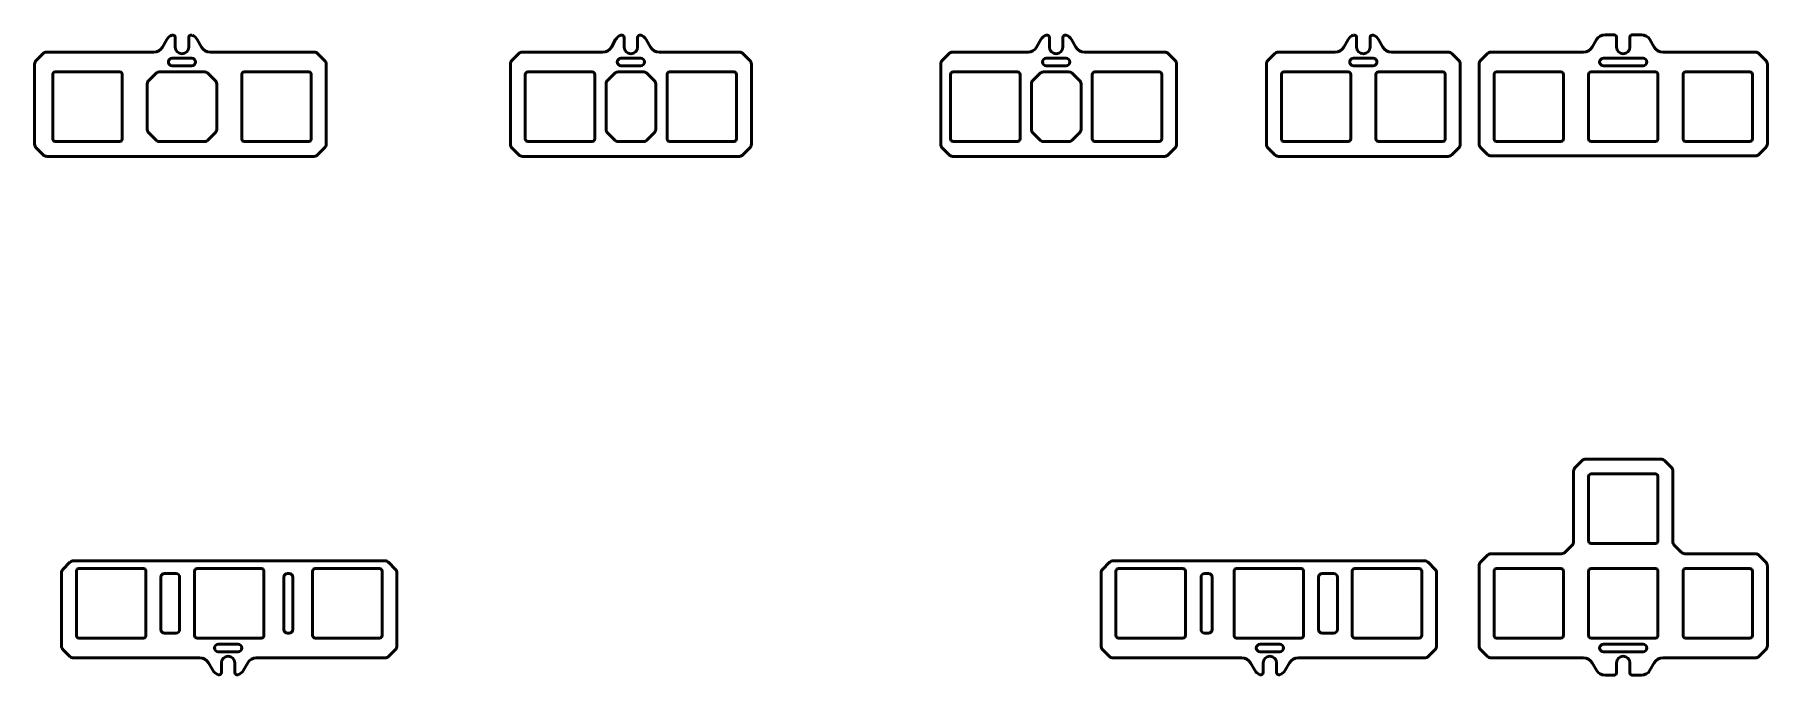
# Model space of a CAD drawing. Header units: millimetres. Extents: x 38 to 387, y 88 to 217.
import ezdxf

# ---------------------------------------------------------------- set-up
doc = ezdxf.new("R2010")
doc.units = ezdxf.units.MM
doc.header["$LTSCALE"] = 0.75
doc.layers.add('Visible', color=7, linetype='Continuous', lineweight=50)

msp = doc.modelspace()

# ---------------------------------------------------------------- linework, layer by layer
at = {"layer": 'Visible'}
for p, q in [((355.97, 217.08), (354.17, 217.08)), ((356.47, 214.58), (356.47, 216.58)), ((359.17, 216.58), (359.17, 214.58)), ((361.48, 217.08), (359.67, 217.08)), ((37.91, 211.87), (39.32, 213.28)), ((61.64, 213.58), (40.03, 213.58)), ((64.24, 216.08), (63.37, 214.58)), ((65.96, 214.58), (65.96, 216.49)), ((68.66, 216.49), (68.66, 214.58)), ((71.26, 214.58), (70.39, 216.08)), ((93.95, 213.58), (72.99, 213.58)), ((94.66, 213.28), (96.07, 211.87)), ((133.81, 211.87), (135.22, 213.28)), ((152.13, 213.58), (135.93, 213.58)), ((154.72, 216.08), (153.86, 214.58)), ((156.45, 214.58), (156.45, 216.49)), ((159.15, 216.49), (159.15, 214.58)), ((161.74, 214.58), (160.88, 216.08)), ((179.67, 213.58), (163.48, 213.58)), ((180.38, 213.28), (181.79, 211.87)), ((220.53, 211.87), (221.94, 213.28)), ((237.85, 213.58), (222.65, 213.58)), ((240.45, 216.08), (239.58, 214.58)), ((242.17, 214.58), (242.17, 216.49)), ((244.87, 216.49), (244.87, 214.58)), ((247.47, 214.58), (246.6, 216.08)), ((265.4, 213.58), (249.2, 213.58)), ((266.11, 213.28), (267.52, 211.87)), ((286.21, 211.87), (287.62, 213.28)), ((299.76, 213.58), (288.33, 213.58)), ((302.36, 216.08), (301.49, 214.58)), ((304.09, 214.58), (304.09, 216.49)), ((306.79, 216.49), (306.79, 214.58)), ((309.38, 214.58), (308.52, 216.08)), ((322.55, 213.58), (311.11, 213.58)), ((323.26, 213.28), (324.67, 211.87)), ((329.07, 211.87), (330.48, 213.28)), ((349.84, 213.58), (331.19, 213.58)), ((352.44, 216.08), (351.57, 214.58)), ((364.08, 214.58), (363.21, 216.08)), ((384.46, 213.58), (365.81, 213.58)), ((385.17, 213.28), (386.58, 211.87)), ((37.61, 211.16), (37.61, 195)), ((41.76, 209.58), (54.76, 209.58)), ((62.73, 209.58), (71.9, 209.58)), ((65.31, 212.33), (69.31, 212.33)), ((69.31, 210.83), (65.31, 210.83)), ((79.86, 209.58), (92.86, 209.58)), ((96.36, 195), (96.36, 211.16)), ((133.51, 211.16), (133.51, 195)), ((137.01, 209.58), (150.01, 209.58)), ((155.21, 209.58), (160.39, 209.58)), ((155.8, 212.33), (159.8, 212.33)), ((159.8, 210.83), (155.8, 210.83)), ((165.59, 209.58), (178.59, 209.58)), ((182.09, 195), (182.09, 211.16)), ((220.24, 211.16), (220.24, 195)), ((222.74, 209.58), (235.74, 209.58)), ((240.94, 209.58), (246.11, 209.58)), ((241.52, 212.33), (245.52, 212.33)), ((245.52, 210.83), (241.52, 210.83)), ((251.31, 209.58), (264.31, 209.58)), ((267.81, 195), (267.81, 211.16)), ((285.91, 211.16), (285.91, 195)), ((289.41, 209.58), (302.41, 209.58)), ((303.44, 212.33), (307.44, 212.33)), ((307.44, 210.83), (303.44, 210.83)), ((308.46, 209.58), (321.46, 209.58)), ((324.96, 195), (324.96, 211.16)), ((328.78, 211.16), (328.78, 195.09)), ((332.28, 209.58), (345.28, 209.58)), ((351.33, 209.58), (364.33, 209.58)), ((353.82, 212.33), (361.82, 212.33)), ((361.82, 210.83), (353.82, 210.83)), ((370.38, 209.58), (383.38, 209.58)), ((386.88, 195.09), (386.88, 211.16)), ((41.26, 196.08), (41.26, 209.08)), ((55.26, 209.08), (55.26, 196.08)), ((60.31, 198), (60.31, 207.17)), ((62.02, 209.29), (60.61, 207.88)), ((74.02, 207.88), (72.61, 209.29)), ((74.31, 207.17), (74.31, 198)), ((79.36, 196.08), (79.36, 209.08)), ((93.36, 209.08), (93.36, 196.08)), ((136.51, 196.08), (136.51, 209.08)), ((150.51, 209.08), (150.51, 196.08)), ((152.8, 198), (152.8, 207.17)), ((154.51, 209.29), (153.09, 207.88)), ((162.51, 207.88), (161.09, 209.29)), ((162.8, 207.17), (162.8, 198)), ((165.09, 196.08), (165.09, 209.08)), ((179.09, 209.08), (179.09, 196.08)), ((222.24, 196.08), (222.24, 209.08)), ((236.24, 209.08), (236.24, 196.08)), ((238.53, 198), (238.53, 207.17)), ((240.23, 209.29), (238.82, 207.88)), ((248.23, 207.88), (246.82, 209.29)), ((248.53, 207.17), (248.53, 198)), ((250.81, 196.08), (250.81, 209.08)), ((264.81, 209.08), (264.81, 196.08)), ((288.91, 196.08), (288.91, 209.08)), ((302.91, 209.08), (302.91, 196.08)), ((307.96, 196.08), (307.96, 209.08)), ((321.96, 209.08), (321.96, 196.08)), ((331.78, 196.08), (331.78, 209.08)), ((345.78, 209.08), (345.78, 196.08)), ((350.83, 196.08), (350.83, 209.08)), ((364.83, 209.08), (364.83, 196.08)), ((369.88, 196.08), (369.88, 209.08)), ((383.88, 209.08), (383.88, 196.08)), ((60.61, 197.29), (62.02, 195.88)), ((72.61, 195.88), (74.02, 197.29)), ((153.09, 197.29), (154.51, 195.88)), ((161.09, 195.88), (162.51, 197.29)), ((238.82, 197.29), (240.23, 195.88)), ((246.82, 195.88), (248.23, 197.29)), ((39.32, 192.88), (37.91, 194.29)), ((40.03, 192.58), (93.95, 192.58)), ((54.76, 195.58), (41.76, 195.58)), ((71.9, 195.58), (62.73, 195.58)), ((92.86, 195.58), (79.86, 195.58)), ((96.07, 194.29), (94.66, 192.88)), ((135.22, 192.88), (133.81, 194.29)), ((135.93, 192.58), (179.67, 192.58)), ((150.01, 195.58), (137.01, 195.58)), ((160.39, 195.58), (155.21, 195.58)), ((178.59, 195.58), (165.59, 195.58)), ((181.79, 194.29), (180.38, 192.88)), ((221.94, 192.88), (220.53, 194.29)), ((222.65, 192.58), (265.4, 192.58)), ((235.74, 195.58), (222.74, 195.58)), ((246.11, 195.58), (240.94, 195.58)), ((264.31, 195.58), (251.31, 195.58)), ((267.52, 194.29), (266.11, 192.88)), ((287.62, 192.88), (286.21, 194.29)), ((288.33, 192.58), (322.55, 192.58)), ((302.41, 195.58), (289.41, 195.58)), ((321.46, 195.58), (308.46, 195.58)), ((324.67, 194.29), (323.26, 192.88)), ((330.48, 192.97), (329.07, 194.38)), ((331.19, 192.68), (384.46, 192.68)), ((345.28, 195.58), (332.28, 195.58)), ((364.33, 195.58), (351.33, 195.58)), ((383.38, 195.58), (370.38, 195.58)), ((386.58, 194.38), (385.17, 192.97)), ((348.12, 129.91), (349.53, 131.33)), ((365.41, 131.62), (350.24, 131.62)), ((366.12, 131.33), (367.53, 129.91)), ((347.83, 129.21), (347.83, 114.99)), ((350.83, 115.12), (350.83, 128.12)), ((351.33, 128.62), (364.33, 128.62)), ((364.83, 128.12), (364.83, 115.12)), ((367.83, 114.99), (367.83, 129.21)), ((329.07, 110.86), (330.48, 112.28)), ((345.41, 112.57), (331.19, 112.57)), ((346.12, 112.86), (347.53, 114.28)), ((364.33, 114.62), (351.33, 114.62)), ((368.12, 114.28), (369.53, 112.86)), ((384.46, 112.57), (370.24, 112.57)), ((385.17, 112.28), (386.58, 110.86)), ((43.03, 108.71), (43.03, 93.99)), ((43.32, 109.41), (44.73, 110.83)), ((108.24, 111.12), (45.44, 111.12)), ((46.03, 96.07), (46.03, 109.07)), ((46.53, 109.57), (59.53, 109.57)), ((60.03, 109.07), (60.03, 96.07)), ((63.78, 108.57), (66.09, 108.57)), ((69.84, 96.07), (69.84, 109.07)), ((70.34, 109.57), (83.34, 109.57)), ((83.84, 109.07), (83.84, 96.07)), ((88.59, 108.57), (88.9, 108.57)), ((93.65, 96.07), (93.65, 109.07)), ((94.15, 109.57), (107.15, 109.57)), ((107.65, 109.07), (107.65, 96.07)), ((108.94, 110.83), (110.36, 109.41)), ((110.65, 93.99), (110.65, 108.71)), ((252.58, 108.71), (252.58, 93.99)), ((252.87, 109.41), (254.28, 110.83)), ((317.79, 111.12), (254.99, 111.12)), ((255.58, 96.07), (255.58, 109.07)), ((256.08, 109.57), (269.08, 109.57)), ((269.58, 109.07), (269.58, 96.07)), ((273.47, 108.57), (274.21, 108.57)), ((279.39, 96.07), (279.39, 109.07)), ((279.89, 109.57), (292.89, 109.57)), ((293.39, 109.07), (293.39, 96.07)), ((297.14, 108.57), (299.45, 108.57)), ((303.2, 96.07), (303.2, 109.07)), ((303.7, 109.57), (316.7, 109.57)), ((317.2, 109.07), (317.2, 96.07)), ((318.49, 110.83), (319.91, 109.41)), ((320.2, 93.99), (320.2, 108.71)), ((328.78, 110.16), (328.78, 93.99)), ((331.78, 96.07), (331.78, 109.07)), ((332.28, 109.57), (345.28, 109.57)), ((345.78, 109.07), (345.78, 96.07)), ((350.83, 96.07), (350.83, 109.07)), ((351.33, 109.57), (364.33, 109.57)), ((364.83, 109.07), (364.83, 96.07)), ((369.88, 96.07), (369.88, 109.07)), ((370.38, 109.57), (383.38, 109.57)), ((383.88, 109.07), (383.88, 96.07)), ((386.88, 93.99), (386.88, 110.16)), ((63.03, 97.32), (63.03, 107.82)), ((66.84, 107.82), (66.84, 97.32)), ((87.84, 97.32), (87.84, 107.82)), ((89.65, 107.82), (89.65, 97.32)), ((272.72, 97.32), (272.72, 107.82)), ((274.96, 107.82), (274.96, 97.32)), ((296.39, 97.32), (296.39, 107.82)), ((300.2, 107.82), (300.2, 97.32)), ((59.53, 95.57), (46.53, 95.57)), ((66.09, 96.57), (63.78, 96.57)), ((83.34, 95.57), (70.34, 95.57)), ((74.61, 94.33), (78.61, 94.33)), ((88.9, 96.57), (88.59, 96.57)), ((107.15, 95.57), (94.15, 95.57)), ((269.08, 95.57), (256.08, 95.57)), ((274.21, 96.57), (273.47, 96.57)), ((292.89, 95.57), (279.89, 95.57)), ((284.61, 94.33), (288.61, 94.33)), ((299.45, 96.57), (297.14, 96.57)), ((316.7, 95.57), (303.7, 95.57)), ((345.28, 95.57), (332.28, 95.57)), ((364.33, 95.57), (351.33, 95.57)), ((353.82, 94.33), (361.82, 94.33)), ((383.38, 95.57), (370.38, 95.57)), ((44.73, 91.87), (43.32, 93.28)), ((45.44, 91.58), (70.94, 91.58)), ((78.61, 92.83), (74.61, 92.83)), ((82.29, 91.58), (108.24, 91.58)), ((110.36, 93.28), (108.94, 91.87)), ((254.28, 91.87), (252.87, 93.28)), ((254.99, 91.58), (280.94, 91.58)), ((288.61, 92.83), (284.61, 92.83)), ((292.29, 91.58), (317.79, 91.58)), ((319.91, 93.28), (318.49, 91.87)), ((330.48, 91.87), (329.07, 93.28)), ((331.19, 91.58), (349.84, 91.58)), ((361.82, 92.83), (353.82, 92.83)), ((365.81, 91.58), (384.46, 91.58)), ((386.58, 93.28), (385.17, 91.87)), ((72.67, 90.58), (73.54, 89.08)), ((75.26, 88.67), (75.26, 90.58)), ((77.96, 90.58), (77.96, 88.67)), ((79.69, 89.08), (80.56, 90.58)), ((282.67, 90.58), (283.54, 89.08)), ((285.26, 88.67), (285.26, 90.58)), ((287.96, 90.58), (287.96, 88.67)), ((289.69, 89.08), (290.56, 90.58)), ((351.57, 90.58), (352.44, 89.08)), ((354.17, 88.08), (355.97, 88.08)), ((356.47, 88.58), (356.47, 90.58)), ((359.17, 90.58), (359.17, 88.58)), ((359.67, 88.08), (361.48, 88.08)), ((363.21, 89.08), (364.08, 90.58))]:
    msp.add_line(p, q, dxfattribs=at)
for centre, radius, start, end in [((65.97, 215.08), 2, 109.6618, 150), ((68.66, 215.08), 2, 30, 70.3382), ((156.46, 215.08), 2, 109.6618, 150), ((159.15, 215.08), 2, 30, 70.3382), ((242.18, 215.08), 2, 109.6618, 150), ((244.87, 215.08), 2, 30, 70.3382), ((304.09, 215.08), 2, 109.6618, 150), ((306.78, 215.08), 2, 30, 70.3382), ((355.97, 216.58), 0.5, 0, 90), ((359.67, 216.58), 0.5, 90, 180), ((61.64, 215.58), 2, 270, 330), ((72.99, 215.58), 2, 210, 270), ((152.13, 215.58), 2, 270, 330), ((157.8, 214.58), 1.35, 180, 0), ((163.48, 215.58), 2, 210, 270), ((237.85, 215.58), 2, 270, 330), ((249.2, 215.58), 2, 210, 270), ((299.76, 215.58), 2, 270, 330), ((311.11, 215.58), 2, 210, 270), ((349.84, 215.58), 2, 270, 330), ((365.81, 215.58), 2, 210, 270), ((62.73, 208.58), 1, 90, 135), ((71.9, 208.58), 1, 45, 90), ((155.21, 208.58), 1, 90, 135), ((160.39, 208.58), 1, 45, 90), ((240.94, 208.58), 1, 90, 135), ((246.11, 208.58), 1, 45, 90), ((61.31, 207.17), 1, 135, 180), ((73.31, 207.17), 1, 0, 45), ((153.8, 207.17), 1, 135, 180), ((161.8, 207.17), 1, 0, 45), ((239.53, 207.17), 1, 135, 180), ((247.53, 207.17), 1, 0, 45), ((61.31, 198), 1, 180, 225), ((62.73, 196.58), 1, 225, 270), ((71.9, 196.58), 1, 270, 315), ((73.31, 198), 1, 315, 0), ((153.8, 198), 1, 180, 225), ((155.21, 196.58), 1, 225, 270), ((160.39, 196.58), 1, 270, 315), ((161.8, 198), 1, 315, 0), ((239.53, 198), 1, 180, 225), ((240.94, 196.58), 1, 225, 270), ((246.11, 196.58), 1, 270, 315), ((247.53, 198), 1, 315, 0), ((345.41, 113.57), 1, 270, 315), ((346.83, 114.99), 1, 315, 0), ((368.83, 114.99), 1, 180, 225), ((370.24, 113.57), 1, 225, 270), ((63.78, 107.82), 0.75, 90, 180), ((66.09, 107.82), 0.75, 0, 90), ((88.59, 107.82), 0.75, 90, 180), ((88.9, 107.82), 0.75, 0, 90), ((273.47, 107.82), 0.75, 90, 180), ((274.21, 107.82), 0.75, 0, 90), ((297.14, 107.82), 0.75, 90, 180), ((299.45, 107.82), 0.75, 0, 90), ((46.53, 96.07), 0.5, 180, 270), ((63.78, 97.32), 0.75, 180, 270), ((66.09, 97.32), 0.75, 270, 0), ((88.59, 97.32), 0.75, 180, 270), ((88.9, 97.32), 0.75, 270, 0), ((94.15, 96.07), 0.5, 180, 270), ((273.47, 97.32), 0.75, 180, 270), ((274.21, 97.32), 0.75, 270, 0), ((297.14, 97.32), 0.75, 180, 270), ((299.45, 97.32), 0.75, 270, 0), ((349.84, 89.58), 2, 30, 90), ((365.81, 89.58), 2, 90, 150), ((75.27, 90.08), 2, 210, 250.3382), ((74.76, 88.67), 0.5, 250.3382, 0), ((78.46, 88.67), 0.5, 180, 289.6618), ((77.96, 90.08), 2, 289.6618, 330), ((285.27, 90.08), 2, 210, 250.3382), ((284.76, 88.67), 0.5, 250.3382, 0), ((288.46, 88.67), 0.5, 180, 289.6618), ((287.96, 90.08), 2, 289.6618, 330), ((355.97, 88.58), 0.5, 270, 0), ((359.67, 88.58), 0.5, 180, 270)]:
    msp.add_arc(centre, radius, start, end, dxfattribs=at)
at = {"layer": 'Visible', "extrusion": (0, 0, -1)}
for centre, radius, start, end in [((-65.46, 216.49), 0.5, 70.3382, 180), ((-69.16, 216.49), 0.5, 0, 109.6618), ((-155.95, 216.49), 0.5, 70.3382, 180), ((-159.65, 216.49), 0.5, 0, 109.6618), ((-241.67, 216.49), 0.5, 70.3382, 180), ((-245.37, 216.49), 0.5, 0, 109.6618), ((-303.59, 216.49), 0.5, 70.3382, 180), ((-307.29, 216.49), 0.5, 0, 109.6618), ((-354.17, 215.08), 2, 30, 90), ((-361.48, 215.08), 2, 90, 150), ((-40.03, 212.58), 1, 45, 90), ((-67.31, 214.58), 1.35, 180, 0), ((-93.95, 212.58), 1, 90, 135), ((-135.93, 212.58), 1, 45, 90), ((-179.67, 212.58), 1, 90, 135), ((-222.65, 212.58), 1, 45, 90), ((-243.52, 214.58), 1.35, 180, 0), ((-265.4, 212.58), 1, 90, 135), ((-288.33, 212.58), 1, 45, 90), ((-305.44, 214.58), 1.35, 180, 0), ((-322.55, 212.58), 1, 90, 135), ((-331.19, 212.58), 1, 45, 90), ((-357.82, 214.58), 1.35, 180, 0), ((-384.46, 212.58), 1, 90, 135), ((-38.61, 211.16), 1, 0, 45), ((-41.76, 209.08), 0.5, 0, 90), ((-54.76, 209.08), 0.5, 90, 180), ((-65.31, 211.58), 0.75, 270, 90), ((-69.31, 211.58), 0.75, 90, 270), ((-79.86, 209.08), 0.5, 0, 90), ((-92.86, 209.08), 0.5, 90, 180), ((-95.36, 211.16), 1, 135, 180), ((-134.51, 211.16), 1, 0, 45), ((-137.01, 209.08), 0.5, 0, 90), ((-150.01, 209.08), 0.5, 90, 180), ((-155.8, 211.58), 0.75, 270, 90), ((-159.8, 211.58), 0.75, 90, 270), ((-165.59, 209.08), 0.5, 0, 90), ((-178.59, 209.08), 0.5, 90, 180), ((-181.09, 211.16), 1, 135, 180), ((-221.24, 211.16), 1, 0, 45), ((-222.74, 209.08), 0.5, 0, 90), ((-235.74, 209.08), 0.5, 90, 180), ((-241.52, 211.58), 0.75, 270, 90), ((-245.52, 211.58), 0.75, 90, 270), ((-251.31, 209.08), 0.5, 0, 90), ((-264.31, 209.08), 0.5, 90, 180), ((-266.81, 211.16), 1, 135, 180), ((-286.91, 211.16), 1, 0, 45), ((-289.41, 209.08), 0.5, 0, 90), ((-302.41, 209.08), 0.5, 90, 180), ((-303.44, 211.58), 0.75, 270, 90), ((-307.44, 211.58), 0.75, 90, 270), ((-308.46, 209.08), 0.5, 0, 90), ((-321.46, 209.08), 0.5, 90, 180), ((-323.96, 211.16), 1, 135, 180), ((-329.78, 211.16), 1, 0, 45), ((-332.28, 209.08), 0.5, 0, 90), ((-345.28, 209.08), 0.5, 90, 180), ((-351.33, 209.08), 0.5, 0, 90), ((-353.82, 211.58), 0.75, 270, 90), ((-361.82, 211.58), 0.75, 90, 270), ((-364.33, 209.08), 0.5, 90, 180), ((-370.38, 209.08), 0.5, 0, 90), ((-383.38, 209.08), 0.5, 90, 180), ((-385.88, 211.16), 1, 135, 180), ((-41.76, 196.08), 0.5, 270, 0), ((-54.76, 196.08), 0.5, 180, 270), ((-79.86, 196.08), 0.5, 270, 0), ((-92.86, 196.08), 0.5, 180, 270), ((-137.01, 196.08), 0.5, 270, 0), ((-150.01, 196.08), 0.5, 180, 270), ((-165.59, 196.08), 0.5, 270, 0), ((-178.59, 196.08), 0.5, 180, 270), ((-222.74, 196.08), 0.5, 270, 0), ((-235.74, 196.08), 0.5, 180, 270), ((-251.31, 196.08), 0.5, 270, 0), ((-264.31, 196.08), 0.5, 180, 270), ((-289.41, 196.08), 0.5, 270, 0), ((-302.41, 196.08), 0.5, 180, 270), ((-308.46, 196.08), 0.5, 270, 0), ((-321.46, 196.08), 0.5, 180, 270), ((-332.28, 196.08), 0.5, 270, 0), ((-345.28, 196.08), 0.5, 180, 270), ((-351.33, 196.08), 0.5, 270, 0), ((-364.33, 196.08), 0.5, 180, 270), ((-370.38, 196.08), 0.5, 270, 0), ((-383.38, 196.08), 0.5, 180, 270), ((-38.61, 195), 1, 315, 0), ((-40.03, 193.58), 1, 270, 315), ((-93.95, 193.58), 1, 225, 270), ((-95.36, 195), 1, 180, 225), ((-134.51, 195), 1, 315, 0), ((-135.93, 193.58), 1, 270, 315), ((-179.67, 193.58), 1, 225, 270), ((-181.09, 195), 1, 180, 225), ((-221.24, 195), 1, 315, 0), ((-222.65, 193.58), 1, 270, 315), ((-265.4, 193.58), 1, 225, 270), ((-266.81, 195), 1, 180, 225), ((-286.91, 195), 1, 315, 0), ((-288.33, 193.58), 1, 270, 315), ((-322.55, 193.58), 1, 225, 270), ((-323.96, 195), 1, 180, 225), ((-329.78, 195.09), 1, 315, 0), ((-331.19, 193.68), 1, 270, 315), ((-384.46, 193.68), 1, 225, 270), ((-385.88, 195.09), 1, 180, 225), ((-348.83, 129.21), 1, 0, 45), ((-350.24, 130.62), 1, 45, 90), ((-365.41, 130.62), 1, 90, 135), ((-366.83, 129.21), 1, 135, 180), ((-351.33, 128.12), 0.5, 0, 90), ((-364.33, 128.12), 0.5, 90, 180), ((-331.19, 111.57), 1, 45, 90), ((-351.33, 115.12), 0.5, 270, 0), ((-364.33, 115.12), 0.5, 180, 270), ((-384.46, 111.57), 1, 90, 135), ((-44.03, 108.71), 1, 0, 45), ((-45.44, 110.12), 1, 45, 90), ((-46.53, 109.07), 0.5, 0, 90), ((-59.53, 109.07), 0.5, 90, 180), ((-70.34, 109.07), 0.5, 0, 90), ((-83.34, 109.07), 0.5, 90, 180), ((-94.15, 109.07), 0.5, 0, 90), ((-107.15, 109.07), 0.5, 90, 180), ((-108.24, 110.12), 1, 90, 135), ((-109.65, 108.71), 1, 135, 180), ((-253.58, 108.71), 1, 0, 45), ((-254.99, 110.12), 1, 45, 90), ((-256.08, 109.07), 0.5, 0, 90), ((-269.08, 109.07), 0.5, 90, 180), ((-279.89, 109.07), 0.5, 0, 90), ((-292.89, 109.07), 0.5, 90, 180), ((-303.7, 109.07), 0.5, 0, 90), ((-316.7, 109.07), 0.5, 90, 180), ((-317.79, 110.12), 1, 90, 135), ((-319.2, 108.71), 1, 135, 180), ((-329.78, 110.16), 1, 0, 45), ((-332.28, 109.07), 0.5, 0, 90), ((-345.28, 109.07), 0.5, 90, 180), ((-351.33, 109.07), 0.5, 0, 90), ((-364.33, 109.07), 0.5, 90, 180), ((-370.38, 109.07), 0.5, 0, 90), ((-383.38, 109.07), 0.5, 90, 180), ((-385.88, 110.16), 1, 135, 180), ((-59.53, 96.07), 0.5, 180, 270), ((-70.34, 96.07), 0.5, 270, 0), ((-74.61, 93.58), 0.75, 270, 90), ((-78.61, 93.58), 0.75, 90, 270), ((-83.34, 96.07), 0.5, 180, 270), ((-107.15, 96.07), 0.5, 180, 270), ((-256.08, 96.07), 0.5, 270, 0), ((-269.08, 96.07), 0.5, 180, 270), ((-279.89, 96.07), 0.5, 270, 0), ((-284.61, 93.58), 0.75, 270, 90), ((-288.61, 93.58), 0.75, 90, 270), ((-292.89, 96.07), 0.5, 180, 270), ((-303.7, 96.07), 0.5, 270, 0), ((-316.7, 96.07), 0.5, 180, 270), ((-332.28, 96.07), 0.5, 270, 0), ((-345.28, 96.07), 0.5, 180, 270), ((-351.33, 96.07), 0.5, 270, 0), ((-353.82, 93.58), 0.75, 270, 90), ((-361.82, 93.58), 0.75, 90, 270), ((-364.33, 96.07), 0.5, 180, 270), ((-370.38, 96.07), 0.5, 270, 0), ((-383.38, 96.07), 0.5, 180, 270), ((-44.03, 93.99), 1, 315, 0), ((-45.44, 92.58), 1, 270, 315), ((-70.94, 89.58), 2, 90, 150), ((-76.61, 90.58), 1.35, 0, 180), ((-82.29, 89.58), 2, 30, 90), ((-108.24, 92.58), 1, 225, 270), ((-109.65, 93.99), 1, 180, 225), ((-253.58, 93.99), 1, 315, 0), ((-254.99, 92.58), 1, 270, 315), ((-280.94, 89.58), 2, 90, 150), ((-286.61, 90.58), 1.35, 0, 180), ((-292.29, 89.58), 2, 30, 90), ((-317.79, 92.58), 1, 225, 270), ((-319.2, 93.99), 1, 180, 225), ((-329.78, 93.99), 1, 315, 0), ((-331.19, 92.58), 1, 270, 315), ((-357.82, 90.58), 1.35, 0, 180), ((-384.46, 92.58), 1, 225, 270), ((-385.88, 93.99), 1, 180, 225), ((-354.17, 90.08), 2, 270, 330), ((-361.48, 90.08), 2, 210, 270)]:
    msp.add_arc(centre, radius, start, end, dxfattribs=at)

doc.saveas('drawing.dxf')
